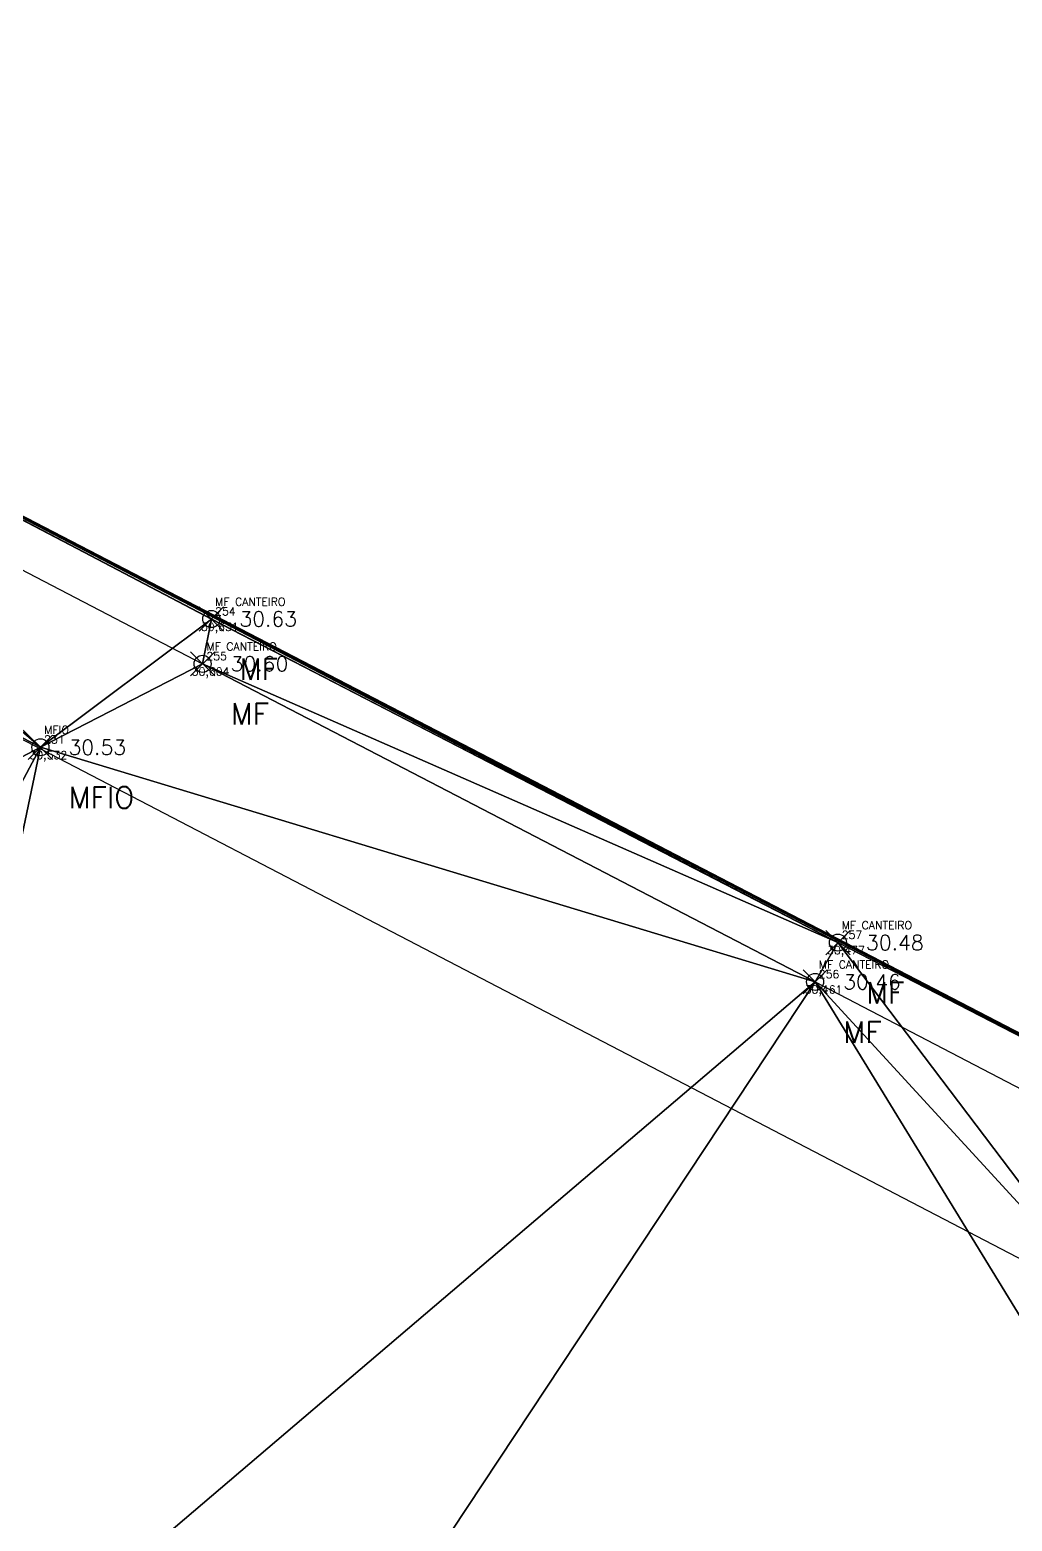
# Model space of a CAD drawing. Header units: metres. Extents: x 543100 to 543604, y 9574012 to 9574398.
# Drawn here: x 543299.3 to 543345.3, y 9574309.5 to 9574379.3 of the extents above; entities that cross this region are included whole.
import ezdxf

# ---------------------------------------------------------------- set-up
doc = ezdxf.new("R2010")
doc.units = ezdxf.units.M
doc.header["$LTSCALE"] = 0.1
doc.linetypes.add('CONTINUO', pattern=[0])
for name, color, linetype in [('_MF_CANTEIRO', 2, 'CONTINUO'), ('_MFIO', 2, 'CONTINUO'), ('C-TINN-BNDY', 110, 'Continuous'), ('E2', 7, 'CONTINUO'), ('MalhaTriTG', 7, 'CONTINUO'), ('TOPO_PONTOS', 2, 'Continuous'), ('V-NODE', 1, 'Continuous'), ('V-NODE-TEXT', 1, 'Continuous'), ('XREF_IMPLNTACAO', 2, 'Continuous')]:
    doc.layers.add(name, color=color, linetype=linetype)
doc.styles.add('SIMPLEX', font='simplex', dxfattribs={"height": 0.2})
doc.styles.get("Standard").update_dxf_attribs({"font": 'simplex.shx'})

# ---------------------------------------------------------------- blocks, each defined once
blk = doc.blocks.new('Base_Implantacao')
at = {"layer": 'MalhaTriTG', "color": 132}
mesh = blk.add_polyface(dxfattribs=at)
corners = [(543270.435, 9574261.497, 30.138), (543277.509, 9574234.871, 29.901), (543286.193, 9574252.186, 29.755), (543280.398, 9574278.781, 29.983), (543289.088, 9574294.733, 30.178), (543296.872, 9574272.278, 29.953), (543260.488, 9574287.844, 29.96), (543271.924, 9574304.366, 30.172), (543303.447, 9574285.488, 29.878), (543336.058, 9574334.73, 30.461), (543279.99, 9574308.59, 30.798), (543254.233, 9574321.821, 30.714), (543299.762, 9574345.72, 30.532), (543267.489, 9574362.43, 30.657), (543351.719, 9574309.19, 30.291), (543350.095, 9574319.461, 30.113), (543307.363, 9574349.629, 30.604), (543357.825, 9574312.83, 30.206), (543337.133, 9574336.573, 30.477), (543307.771, 9574351.726, 30.631), (543276.872, 9574367.935, 30.831), (543357.686, 9574325.98, 30.362), (543276.126, 9574365.882, 30.792), (543257.017, 9574378.285, 30.88), (543390.416, 9574309.114, 30.68), (543366.894, 9574308.02, 30.237), (543367.47, 9574300.642, 30.159), (543361.131, 9574324.139, 30.293), (543358.853, 9574322.863, 30.332), (543360.991, 9574321.906, 30.245), (543361.751, 9574323.487, 30.307), (543361.151, 9574324.144, 30.285), (543361.697, 9574322.484, 30.274)]
mesh.append_faces([[corners[k] for k in face] for face in [(0, 1, 2), (0, 2, 3), (4, 3, 5), (5, 3, 2), (6, 3, 7), (4, 5, 8), (8, 9, 4), (3, 6, 0), (4, 7, 3), (7, 4, 10), (11, 7, 10), (12, 11, 10), (12, 13, 11), (4, 12, 10), (9, 14, 15), (9, 16, 12), (15, 14, 17), (9, 15, 18), (16, 18, 19), (18, 16, 9), (19, 18, 20), (16, 19, 12), (15, 21, 18), (4, 9, 12), (9, 8, 14), (20, 12, 19), (13, 22, 20), (22, 13, 12), (20, 22, 12), (23, 20, 24), (20, 18, 21), (25, 17, 14), (8, 26, 14), (27, 28, 29), (28, 17, 29), (30, 27, 29), (21, 27, 31), (27, 21, 28), (30, 31, 27), (30, 29, 32), (21, 15, 28), (24, 20, 21), (28, 15, 17)]], dxfattribs={"color": 132})
blk = doc.blocks.new('*U91', base_point=(543336.06, 9574334.73, 30.461))
at = {"layer": 'V-NODE', "lineweight": -2}
for p, q in [((543335.494, 9574334.164, 30.461), (543336.626, 9574335.296, 30.461)), ((543335.494, 9574335.296, 30.461), (543336.626, 9574334.164, 30.461))]:
    blk.add_line(p, q, dxfattribs=at)
blk.add_circle((543336.06, 9574334.73, 30.461), 0.4, dxfattribs=at)
at = {"layer": 'V-NODE-TEXT', "linetype": 'ByBlock'}
for s, insert, char_height, attachment_point in [('30.46', (543337.376, 9574334.73), 0.7, 4), ('MF', (543337.376, 9574332.88), 1, 1)]:
    blk.add_mtext(s, dxfattribs=dict(at, insert=insert, char_height=char_height, attachment_point=attachment_point))
blk = doc.blocks.new('*U92', base_point=(543337.13, 9574336.57, 30.477))
at = {"layer": 'V-NODE', "lineweight": -2}
for p, q in [((543336.564, 9574336.004, 30.477), (543337.696, 9574337.136, 30.477)), ((543336.564, 9574337.136, 30.477), (543337.696, 9574336.004, 30.477))]:
    blk.add_line(p, q, dxfattribs=at)
blk.add_circle((543337.13, 9574336.57, 30.477), 0.4, dxfattribs=at)
at = {"layer": 'V-NODE-TEXT', "linetype": 'ByBlock'}
for s, insert, char_height, attachment_point in [('30.48', (543338.446, 9574336.57), 0.7, 4), ('MF', (543338.446, 9574334.72), 1, 1)]:
    blk.add_mtext(s, dxfattribs=dict(at, insert=insert, char_height=char_height, attachment_point=attachment_point))
blk = doc.blocks.new('*U97', base_point=(543299.76, 9574345.72, 30.532))
at = {"layer": 'V-NODE', "lineweight": -2}
for p, q in [((543299.194, 9574345.154, 30.532), (543300.326, 9574346.286, 30.532)), ((543299.194, 9574346.286, 30.532), (543300.326, 9574345.154, 30.532))]:
    blk.add_line(p, q, dxfattribs=at)
blk.add_circle((543299.76, 9574345.72, 30.532), 0.4, dxfattribs=at)
at = {"layer": 'V-NODE-TEXT', "linetype": 'ByBlock'}
for s, insert, char_height, attachment_point in [('30.53', (543301.076, 9574345.72), 0.7, 4), ('MFIO', (543301.076, 9574343.87), 1, 1)]:
    blk.add_mtext(s, dxfattribs=dict(at, insert=insert, char_height=char_height, attachment_point=attachment_point))
blk = doc.blocks.new('*U112', base_point=(543307.36, 9574349.63, 30.604))
at = {"layer": 'V-NODE', "lineweight": -2}
for p, q in [((543306.794, 9574349.064, 30.604), (543307.926, 9574350.196, 30.604)), ((543306.794, 9574350.196, 30.604), (543307.926, 9574349.064, 30.604))]:
    blk.add_line(p, q, dxfattribs=at)
blk.add_circle((543307.36, 9574349.63, 30.604), 0.4, dxfattribs=at)
at = {"layer": 'V-NODE-TEXT', "linetype": 'ByBlock'}
for s, insert, char_height, attachment_point in [('30.60', (543308.676, 9574349.63), 0.7, 4), ('MF', (543308.676, 9574347.78), 1, 1)]:
    blk.add_mtext(s, dxfattribs=dict(at, insert=insert, char_height=char_height, attachment_point=attachment_point))
blk = doc.blocks.new('*U117', base_point=(543307.77, 9574351.73, 30.631))
at = {"layer": 'V-NODE', "lineweight": -2}
for p, q in [((543307.204, 9574351.164, 30.631), (543308.336, 9574352.296, 30.631)), ((543307.204, 9574352.296, 30.631), (543308.336, 9574351.164, 30.631))]:
    blk.add_line(p, q, dxfattribs=at)
blk.add_circle((543307.77, 9574351.73, 30.631), 0.4, dxfattribs=at)
at = {"layer": 'V-NODE-TEXT', "linetype": 'ByBlock'}
for s, insert, char_height, attachment_point in [('30.63', (543309.086, 9574351.73), 0.7, 4), ('MF', (543309.086, 9574349.88), 1, 1)]:
    blk.add_mtext(s, dxfattribs=dict(at, insert=insert, char_height=char_height, attachment_point=attachment_point))
blk = doc.blocks.new('SIMB_PONTO')
at = {"color": 0}
blk.add_point((0, 0), dxfattribs=at)
for tag in ['desc:', 'cota:', 'pto:']:
    blk.add_attdef(tag, (0, 0), '', height=1)

msp = doc.modelspace()

# ---------------------------------------------------------------- linework, layer by layer
at = {"layer": 'C-TINN-BNDY', "color": 110, "linetype": 'Continuous', "lineweight": -3}
msp.add_polyline3d([(543180.857, 9574168.846, 31), (543148.32, 9574190.7, 31.624), (543142.76, 9574194.54, 31.722), (543131.48, 9574214.2, 31.882), (543137.5, 9574218.91, 31.922), (543171.35, 9574251.99, 31.713), (543193.61, 9574282.38, 31.298), (543211.838, 9574317.665, 31), (543213.73, 9574321.34, 30.969), (543218.85, 9574331.35, 30.895), (543225.45, 9574344.04, 30.865), (543235.22, 9574379.33, 30.85), (543254.7, 9574379.31, 30.904), (543257.02, 9574378.29, 30.88), (543276.87, 9574367.94, 30.831), (543307.77, 9574351.73, 30.631), (543337.13, 9574336.57, 30.477), (543357.69, 9574325.98, 30.362)], dxfattribs=at)
at = {"layer": 'E2', "color": 7, "linetype": 'CONTINUO', "flags": 128}
for points in [[(543337.133, 9574336.573), (543307.771, 9574351.726), (543257.017, 9574378.285), (543254.701, 9574379.306), (543253.768, 9574378.732), (543253.993, 9574377.599), (543255.768, 9574376.437)], [(543255.768, 9574376.437), (543276.126, 9574365.882), (543307.363, 9574349.629), (543336.058, 9574334.73), (543358.853, 9574322.863), (543360.991, 9574321.906), (543361.697, 9574322.484), (543361.751, 9574323.487), (543361.151, 9574324.144), (543357.686, 9574325.98), (543337.133, 9574336.573)], [(543250.322, 9574065.652), (543251.079, 9574072.337), (543252.639, 9574083.92), (543253.689, 9574094.488), (543251.976, 9574103.299), (543249.491, 9574108.999), (543244.423, 9574117.288), (543234.75, 9574129.498), (543227.87, 9574138.514), (543217.527, 9574151.083), (543204.89, 9574166.147), (543199.388, 9574171.327), (543189.881, 9574180.728), (543176.729, 9574192.765), (543167.061, 9574201.461), (543163.739, 9574205.256), (543165.999, 9574209.837), (543171.161, 9574219.715), (543174.98, 9574227.004), (543180.842, 9574238.534), (543187.66, 9574251.739), (543195.063, 9574265.953), (543195.272, 9574266.43), (543198.328, 9574272.347), (543201.775, 9574278.74), (543210.265, 9574288.67), (543224.268, 9574315.932), (543226.223, 9574326.207), (543230.57, 9574334.709), (543250.101, 9574371.359), (543267.489, 9574362.43), (543350.095, 9574319.461), (543396.907, 9574295.117), (543404.363, 9574291.815), (543405.31, 9574291.616), (543407.413, 9574291.925), (543409.146, 9574292.849), (543411.568, 9574296.196)]]:
    msp.add_lwpolyline(points, dxfattribs=at)

# ---------------------------------------------------------------- block references
at = {"layer": '_MF_CANTEIRO', "color": 3}
ref = msp.add_blockref('SIMB_PONTO', (543307.771, 9574351.726), dxfattribs=at)
ref.add_attrib('PONTO', '254', (543307.946, 9574351.901), dxfattribs={"layer": '0', "color": 1, "height": 0.375, "style": 'SIMPLEX'})
ref.add_attrib('DESC', 'MF CANTEIRO', (543307.946, 9574352.351), dxfattribs={"layer": '0', "color": 4, "height": 0.375, "style": 'SIMPLEX'})
ref.add_attrib('COTA', '30,631', (543307.284, 9574351.176), dxfattribs={"layer": '0', "color": 2, "height": 0.375, "style": 'SIMPLEX'})
ref = msp.add_blockref('SIMB_PONTO', (543307.363, 9574349.629), dxfattribs=at)
ref.add_attrib('PONTO', '255', (543307.538, 9574349.804), dxfattribs={"layer": '0', "color": 1, "height": 0.375, "style": 'SIMPLEX'})
ref.add_attrib('DESC', 'MF CANTEIRO', (543307.538, 9574350.254), dxfattribs={"layer": '0', "color": 4, "height": 0.375, "style": 'SIMPLEX'})
ref.add_attrib('COTA', '30,604', (543306.851, 9574349.079), dxfattribs={"layer": '0', "color": 2, "height": 0.375, "style": 'SIMPLEX'})
ref = msp.add_blockref('SIMB_PONTO', (543337.133, 9574336.573), dxfattribs=at)
ref.add_attrib('PONTO', '257', (543337.308, 9574336.748), dxfattribs={"layer": '0', "color": 1, "height": 0.375, "style": 'SIMPLEX'})
ref.add_attrib('DESC', 'MF CANTEIRO', (543337.308, 9574337.198), dxfattribs={"layer": '0', "color": 4, "height": 0.375, "style": 'SIMPLEX'})
ref.add_attrib('COTA', '30,477', (543336.621, 9574336.023), dxfattribs={"layer": '0', "color": 2, "height": 0.375, "style": 'SIMPLEX'})
ref = msp.add_blockref('SIMB_PONTO', (543336.058, 9574334.73), dxfattribs=at)
ref.add_attrib('PONTO', '256', (543336.233, 9574334.905), dxfattribs={"layer": '0', "color": 1, "height": 0.375, "style": 'SIMPLEX'})
ref.add_attrib('DESC', 'MF CANTEIRO', (543336.233, 9574335.355), dxfattribs={"layer": '0', "color": 4, "height": 0.375, "style": 'SIMPLEX'})
ref.add_attrib('COTA', '30,461', (543335.571, 9574334.18), dxfattribs={"layer": '0', "color": 2, "height": 0.375, "style": 'SIMPLEX'})
at = {"layer": '_MFIO', "color": 3}
ref = msp.add_blockref('SIMB_PONTO', (543299.762, 9574345.72), dxfattribs=at)
ref.add_attrib('PONTO', '231', (543299.937, 9574345.895), dxfattribs={"layer": '0', "color": 1, "height": 0.375, "style": 'SIMPLEX'})
ref.add_attrib('DESC', 'MFIO', (543299.937, 9574346.345), dxfattribs={"layer": '0', "color": 4, "height": 0.375, "style": 'SIMPLEX'})
ref.add_attrib('COTA', '30,532', (543299.25, 9574345.17), dxfattribs={"layer": '0', "color": 2, "height": 0.375, "style": 'SIMPLEX'})
at = {"layer": 'TOPO_PONTOS'}
for name, p in [('*U117', (543307.77, 9574351.73, 30.631)), ('*U112', (543307.36, 9574349.63, 30.604)), ('*U97', (543299.76, 9574345.72, 30.532)), ('*U92', (543337.13, 9574336.57, 30.477)), ('*U91', (543336.06, 9574334.73, 30.461))]:
    msp.add_blockref(name, p, dxfattribs=at)
at = {"layer": 'XREF_IMPLNTACAO'}
msp.add_blockref('Base_Implantacao', (0, 0), dxfattribs=at)

# ---------------------------------------------------------------- meshes
at = {"layer": 'MalhaTriTG', "color": 132}
mesh = msp.add_polyface(dxfattribs=at)
corners = [(543270.435, 9574261.497, 30.138), (543277.509, 9574234.871, 29.901), (543286.193, 9574252.186, 29.755), (543280.398, 9574278.781, 29.983), (543289.088, 9574294.733, 30.178), (543296.872, 9574272.278, 29.953), (543260.488, 9574287.844, 29.96), (543271.924, 9574304.366, 30.172), (543303.447, 9574285.488, 29.878), (543336.058, 9574334.73, 30.461), (543279.99, 9574308.59, 30.798), (543254.233, 9574321.821, 30.714), (543299.762, 9574345.72, 30.532), (543267.489, 9574362.43, 30.657), (543351.719, 9574309.19, 30.291), (543350.095, 9574319.461, 30.113), (543307.363, 9574349.629, 30.604), (543357.825, 9574312.83, 30.206), (543337.133, 9574336.573, 30.477), (543307.771, 9574351.726, 30.631), (543276.872, 9574367.935, 30.831), (543357.686, 9574325.98, 30.362), (543276.126, 9574365.882, 30.792), (543257.017, 9574378.285, 30.88), (543390.416, 9574309.114, 30.68), (543366.894, 9574308.02, 30.237), (543367.47, 9574300.642, 30.159), (543361.131, 9574324.139, 30.293), (543358.853, 9574322.863, 30.332), (543360.991, 9574321.906, 30.245), (543361.751, 9574323.487, 30.307), (543361.151, 9574324.144, 30.285), (543361.697, 9574322.484, 30.274)]
mesh.append_faces([[corners[k] for k in face] for face in [(0, 1, 2), (0, 2, 3), (4, 3, 5), (5, 3, 2), (6, 3, 7), (4, 5, 8), (8, 9, 4), (3, 6, 0), (4, 7, 3), (7, 4, 10), (11, 7, 10), (12, 11, 10), (12, 13, 11), (4, 12, 10), (9, 14, 15), (9, 16, 12), (15, 14, 17), (9, 15, 18), (16, 18, 19), (18, 16, 9), (19, 18, 20), (16, 19, 12), (15, 21, 18), (4, 9, 12), (9, 8, 14), (20, 12, 19), (13, 22, 20), (22, 13, 12), (20, 22, 12), (23, 20, 24), (20, 18, 21), (25, 17, 14), (8, 26, 14), (27, 28, 29), (28, 17, 29), (30, 27, 29), (21, 27, 31), (27, 21, 28), (30, 31, 27), (30, 29, 32), (21, 15, 28), (24, 20, 21), (28, 15, 17)]], dxfattribs={"color": 132})

doc.saveas('drawing.dxf')
